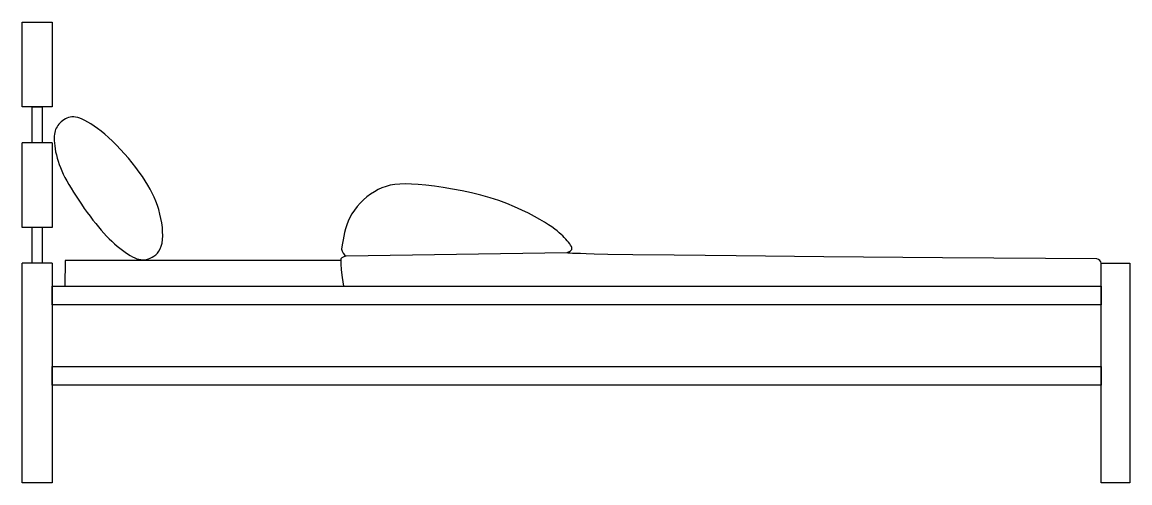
# Model space of a CAD drawing. Extents: x 5691 to 5895, y -4971 to -4886.
import ezdxf

# ---------------------------------------------------------------- set-up
doc = ezdxf.new("R2010")
doc.units = 0
doc.layers.get('0').update_dxf_attribs({"linetype": 'CONTINUOUS'})

# ---------------------------------------------------------------- blocks, each defined once
blk = doc.blocks.new('A$C674B4A48')
at = {"color": 7}
for p, q in [((-137.5, 112.9), (-143.06, 112.9)), ((-137.5, 106.27), (-143.06, 106.27)), ((-137.5, 90.63), (-143.06, 90.63)), ((-42.53, 85.92), (-83.29, 85.3)), ((-137.5, 84), (-143.06, 84))]:
    blk.add_line(p, q, dxfattribs=at)
for points in [[(-143.06, 112.9), (-143.06, 128.54), (-137.5, 128.54), (-137.5, 112.9)], [(-141.2, 106.27), (-141.2, 112.9), (-139.34, 112.9), (-139.34, 106.27)], [(-143.06, 90.63), (-143.06, 106.27)], [(-137.5, 106.27), (-137.5, 90.63)], [(55.28, 84.8), (26.8, 85.02), (4.91, 85.2), (-11.31, 85.35), (-22.75, 85.47), (-30.33, 85.57), (-34.95, 85.64), (-37.52, 85.7), (-38.95, 85.75), (-40, 85.78), (-40.83, 85.81), (-41.47, 85.83), (-41.94, 85.85), (-42.26, 85.87), (-42.45, 85.9), (-42.53, 85.92), (-42.53, 85.95), (-42.46, 85.99), (-42.34, 86.04), (-42.2, 86.1), (-42.04, 86.18), (-41.88, 86.28), (-41.74, 86.39), (-41.64, 86.53), (-41.6, 86.7), (-41.62, 86.9), (-41.7, 87.12), (-41.83, 87.36), (-42.01, 87.62), (-42.23, 87.89), (-42.48, 88.17), (-42.74, 88.46), (-43.02, 88.75), (-43.3, 89.04), (-43.6, 89.34), (-43.93, 89.65), (-44.32, 89.97), (-44.77, 90.32), (-45.3, 90.7), (-45.93, 91.12), (-46.67, 91.59), (-47.53, 92.1), (-48.52, 92.66), (-49.63, 93.24), (-50.85, 93.83), (-52.17, 94.43), (-53.59, 95.01), (-55.11, 95.57), (-56.71, 96.1), (-58.39, 96.57), (-60.13, 97), (-61.88, 97.38), (-63.63, 97.71), (-65.34, 97.99), (-66.99, 98.22), (-68.54, 98.4), (-69.96, 98.53), (-71.23, 98.62), (-72.36, 98.64), (-73.38, 98.62), (-74.3, 98.54), (-75.13, 98.4), (-75.91, 98.2), (-76.65, 97.93), (-77.36, 97.61), (-78.06, 97.21), (-78.76, 96.76), (-79.43, 96.25), (-80.07, 95.7), (-80.68, 95.1), (-81.24, 94.47), (-81.75, 93.82), (-82.2, 93.15), (-82.58, 92.46), (-82.9, 91.77), (-83.16, 91.08), (-83.38, 90.38), (-83.56, 89.69), (-83.71, 89.01), (-83.84, 88.34), (-83.96, 87.69), (-84.07, 87.06), (-84.14, 86.59)], [(-139.34, 90.63), (-139.34, 84), (-141.2, 84), (-141.2, 90.63)], [(-137.5, 84), (-137.5, 43.45), (-143.06, 43.45), (-143.06, 84)], [(-84.21, 84.53), (-135.11, 84.53), (-135.18, 79.76)], [(-84.26, 84.83), (-84.24, 83.92), (-84.16, 82.77), (-83.99, 81.4), (-83.74, 79.76)]]:
    blk.add_lwpolyline(points, dxfattribs=at)
for points in [[(-117.23, 87.74), (-117.14, 88.38), (-117.11, 89.08), (-117.13, 89.84), (-117.19, 90.63), (-117.31, 91.44), (-117.46, 92.27), (-117.64, 93.09), (-117.86, 93.9), (-118.11, 94.68), (-118.38, 95.44), (-118.69, 96.19), (-119.04, 96.93), (-119.43, 97.67), (-119.86, 98.43), (-120.34, 99.2), (-120.87, 100), (-121.46, 100.82), (-122.09, 101.67), (-122.76, 102.53), (-123.46, 103.38), (-124.18, 104.23), (-124.91, 105.04), (-125.65, 105.82), (-126.38, 106.56), (-127.1, 107.23), (-127.8, 107.85), (-128.49, 108.4), (-129.15, 108.91), (-129.78, 109.35), (-130.38, 109.74), (-130.95, 110.08), (-131.48, 110.36), (-131.96, 110.59), (-132.4, 110.77), (-132.81, 110.91), (-133.2, 110.99), (-133.55, 111.04), (-133.88, 111.04), (-134.2, 111.01), (-134.5, 110.93), (-134.79, 110.82), (-135.08, 110.69), (-135.35, 110.52), (-135.61, 110.33), (-135.85, 110.13), (-136.07, 109.91), (-136.28, 109.68), (-136.46, 109.45), (-136.63, 109.22), (-136.77, 108.98), (-136.88, 108.73), (-136.98, 108.46), (-137.05, 108.17), (-137.11, 107.85), (-137.14, 107.5), (-137.15, 107.11), (-137.14, 106.68), (-137.11, 106.2), (-137.05, 105.69), (-136.98, 105.15), (-136.88, 104.6), (-136.75, 104.02), (-136.6, 103.44), (-136.43, 102.85), (-136.23, 102.26), (-136.01, 101.67), (-135.75, 101.07), (-135.47, 100.47), (-135.16, 99.84), (-134.81, 99.2), (-134.44, 98.54), (-134.03, 97.85), (-133.59, 97.14), (-133.12, 96.4), (-132.63, 95.64), (-132.12, 94.89), (-131.59, 94.13), (-131.07, 93.39), (-130.54, 92.67), (-130.01, 91.98), (-129.49, 91.32), (-128.99, 90.7), (-128.48, 90.11), (-127.99, 89.56), (-127.5, 89.03), (-127.01, 88.53), (-126.52, 88.06), (-126.03, 87.61), (-125.53, 87.18), (-125.04, 86.77), (-124.56, 86.4), (-124.08, 86.05), (-123.61, 85.73), (-123.15, 85.45), (-122.71, 85.21), (-122.29, 85.01), (-121.89, 84.85), (-121.51, 84.74), (-121.15, 84.67), (-120.8, 84.64), (-120.45, 84.66), (-120.11, 84.71), (-119.77, 84.8), (-119.44, 84.93), (-119.09, 85.1), (-118.75, 85.31), (-118.42, 85.57), (-118.11, 85.88), (-117.83, 86.25), (-117.58, 86.68), (-117.38, 87.17)], [(61.37, 43.45), (56.08, 43.45), (56.08, 84), (61.37, 84)], [(56.07, 76.32), (-137.5, 76.32), (-137.5, 79.76), (56.07, 79.76)], [(56.07, 61.48), (-137.5, 61.48), (-137.5, 64.92), (56.07, 64.92)]]:
    blk.add_lwpolyline(points, close=True, dxfattribs=at)
for centre, radius, start, end in [((-81.12, 87.68), 3.22, 199.8272, 227.6062), ((-82.85, 83.16), 2.19, 101.5267, 130.281), ((55.14, 83.85), 0.955, 9.1083, 81.4675)]:
    blk.add_arc(centre, radius, start, end, dxfattribs=at)

msp = doc.modelspace()

# ---------------------------------------------------------------- block references
at = {"color": 7}
msp.add_blockref('A$C674B4A48', (5834.12, -5014.42), dxfattribs=at)

doc.saveas('drawing.dxf')
